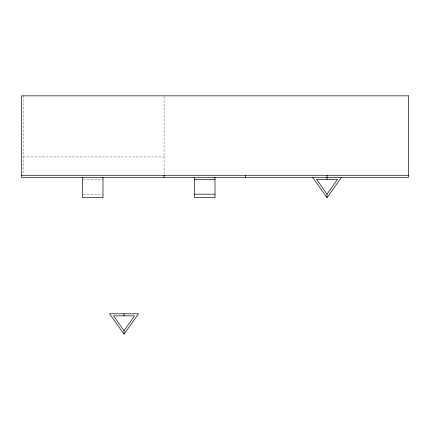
<?xml version="1.0" encoding="UTF-8"?>
<svg xmlns="http://www.w3.org/2000/svg" width="430" height="430" viewBox="0 0 430 430"><rect width="100%" height="100%" fill="white"/><g stroke="black" fill="none" stroke-linecap="round" stroke-linejoin="round"><path stroke-width="0.32" stroke-dasharray="2.15 1.61" d="M23.537 156.945L164.077 156.945M83.264 179.353L102.974 179.353M83.264 194.166L102.974 194.166M164.077 96.508L164.077 174.612M23.537 95.842L23.537 174.612"/><path stroke-width="0.64" d="M124.039 330.638L134.558 315.83L113.52 315.83L124.039 330.638L124.039 334.158L109.575 313.792L138.498 313.792L124.039 334.158M327.026 194.166L337.545 179.353L316.507 179.353L327.026 194.166L327.026 197.682L341.49 177.316M21.5 175.279L408.5 175.279M194.634 179.353L215 179.353M194.634 194.166L215 194.166M312.567 177.316L327.026 197.682M327.026 175.279L327.026 179.353M245.551 175.279L245.551 177.316M215 177.316L215 197.682L194.634 197.682L194.634 177.316M164.077 175.279L164.077 177.316M124.039 313.792L124.039 315.83M102.974 177.316L102.974 197.682L82.603 197.682L82.603 177.316M408.5 95.842L21.5 95.842L21.5 177.316L408.5 177.316L408.5 95.842"/></g></svg>
